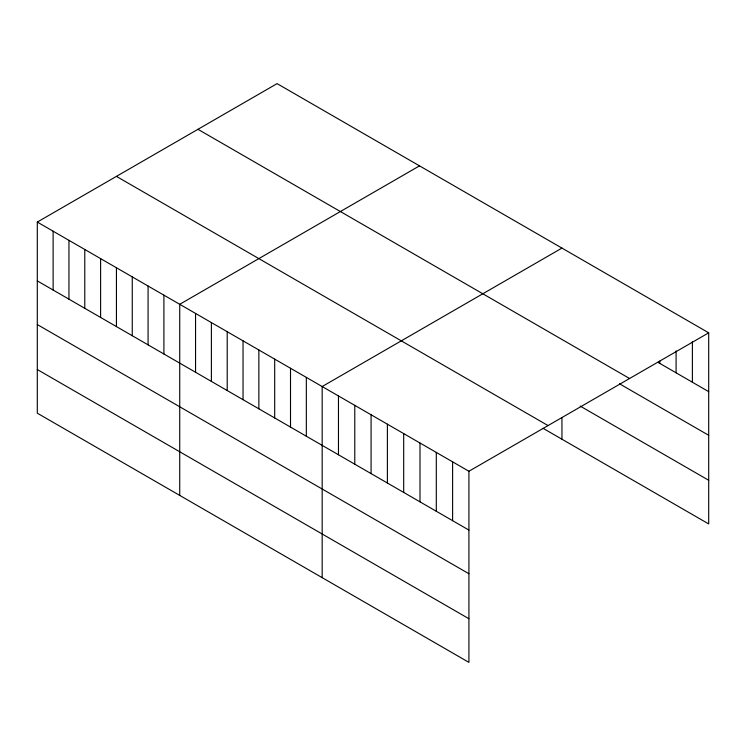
<?xml version="1.0" encoding="UTF-8"?>
<svg xmlns="http://www.w3.org/2000/svg" width="746" height="746" viewBox="0 0 746 746"><rect width="100%" height="100%" fill="white"/><g stroke="black" fill="none" stroke-linecap="round" stroke-linejoin="round"><path stroke-width="1.12" d="M37.3 222.066L468.917 471.258L468.917 662.373L37.3 413.181L37.3 222.066L277.083 83.627L708.7 332.819L708.7 523.934L543.153 428.363M419.522 165.854L179.73 304.293L179.73 495.419M561.952 248.092L322.169 386.531L322.169 577.646M468.917 471.258L708.7 332.819M657.869 362.295L708.7 391.65M197.96 129.31L629.568 378.502M619.497 383.798L708.7 435.3M580.174 406.076L708.7 480.284M116.432 176.382L548.04 425.574M37.3 280.897L468.917 530.089M37.3 324.547L468.917 573.739M37.3 369.531L468.917 618.723M692.391 341.855L692.391 382.232M676.09 350.9L676.09 372.823M659.781 361.101L659.781 363.405M561.952 417.947L561.952 439.207M452.608 461.839L452.608 520.671M436.307 452.43L436.307 511.262M419.998 443.012L419.998 501.844M403.689 433.603L403.689 492.435M387.388 424.185L387.388 483.016M371.079 414.776L371.079 473.607M354.779 405.358L354.779 464.189M338.47 395.949L338.47 454.771M306.336 377.392L306.336 436.224M290.511 368.254L290.511 427.085M274.687 359.115L274.687 417.947M258.862 349.986L258.862 408.817M243.037 340.847L243.037 399.679M227.213 331.709L227.213 390.54M211.388 322.57L211.388 381.402M195.555 313.432L195.555 372.263M163.906 295.164L163.906 353.996M148.081 286.026L148.081 344.857M132.256 276.887L132.256 335.719M116.432 267.749L116.432 326.58M100.607 258.61L100.607 317.442M84.774 249.472L84.774 308.303M68.949 240.343L68.949 299.174M53.125 231.204L53.125 290.035"/></g></svg>
